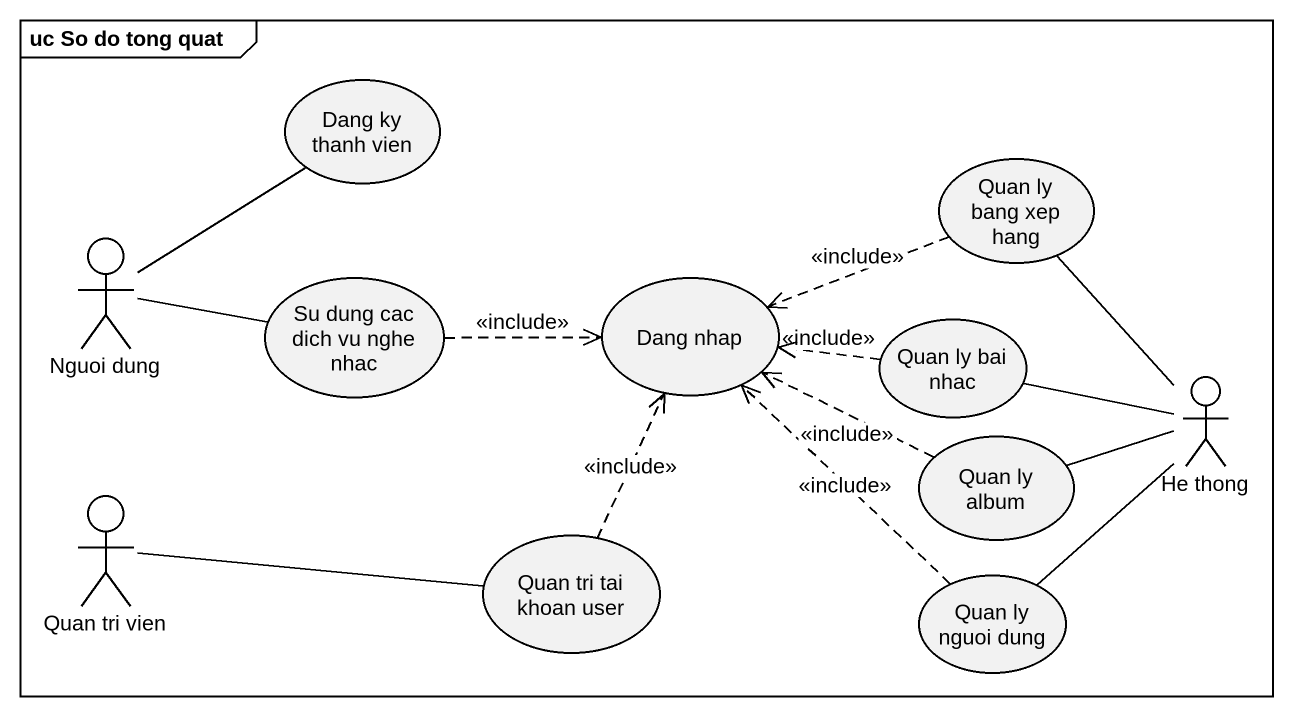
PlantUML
@startuml
mainframe uc So do tong quat
usecase "Dang ky thanh vien" as Dang_ky_thanh_vien
actor "Nguoi dung" as Nguoi_dung
usecase "Quan ly bang xep hang" as Quan_ly_bang_xep_hang
usecase "Su dung cac dich vu nghe nhac" as Su_dung_cac_dich_vu_nghe
usecase "Dang nhap" as Dang_nhap
usecase "Quan ly bai nhac" as Quan_ly_bai_nhac
actor "He thong" as He_thong
actor "Quan tri vien" as Quan_tri_vien
usecase "Quan ly album" as Quan_ly_album
usecase "Quan tri tai khoan user" as Quan_tri_tai_khoan_user
usecase "Quan ly nguoi dung" as Quan_ly_nguoi_dung
Nguoi_dung -up- Dang_ky_thanh_vien
Nguoi_dung -right- Su_dung_cac_dich_vu_nghe
Quan_ly_bang_xep_hang .left.> Dang_nhap : <<include>>
Quan_ly_bang_xep_hang -- He_thong
Su_dung_cac_dich_vu_nghe .right.> Dang_nhap : <<include>>
Quan_ly_bai_nhac .left.> Dang_nhap : <<include>>
Quan_ly_bai_nhac -right- He_thong
Quan_tri_vien -right- Quan_tri_tai_khoan_user
Quan_ly_album .left.> Dang_nhap : <<include>>
Quan_ly_album -right- He_thong
Quan_tri_tai_khoan_user .up.> Dang_nhap : <<include>>
Quan_ly_nguoi_dung .up.> Dang_nhap : <<include>>
Quan_ly_nguoi_dung -up- He_thong
@enduml
